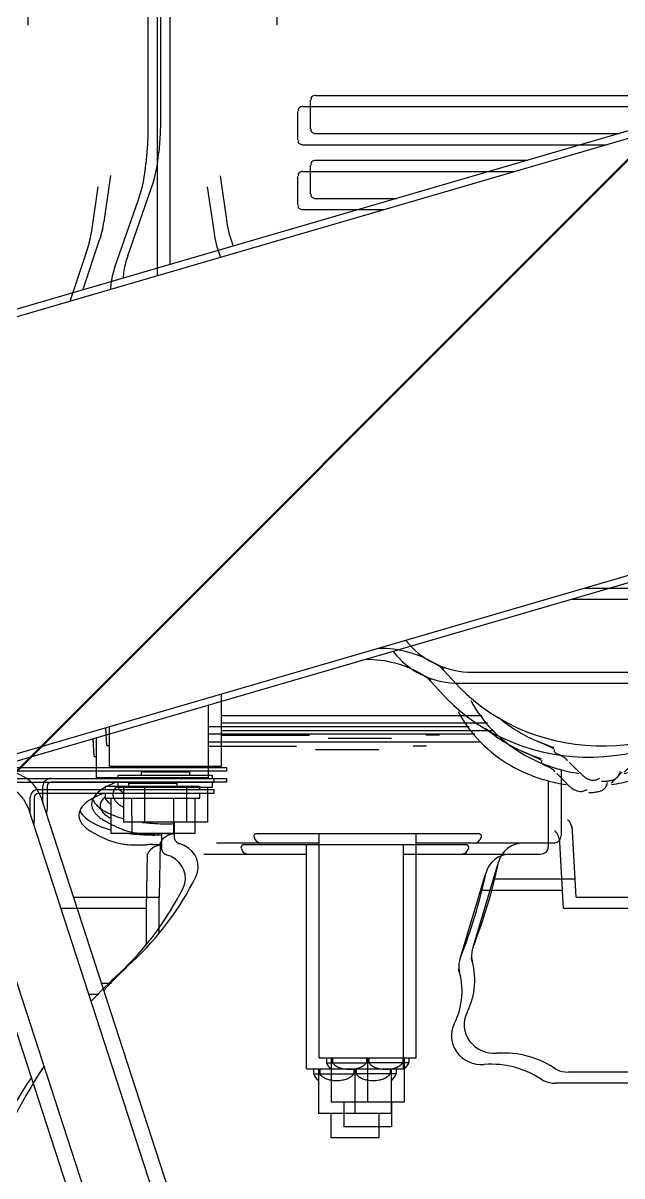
# Model space of a CAD drawing. Header units: inches. Extents: x 4821 to 127877, y 58012 to 433683.
# Drawn here: x 82661.2 to 82821, y 383588.4 to 383895.8 of the extents above; entities that cross this region are included whole.
import ezdxf

# ---------------------------------------------------------------- set-up
doc = ezdxf.new("R2010")
doc.units = ezdxf.units.IN
doc.header["$MEASUREMENT"] = 0
for name, color, linetype in [('A-FURN-FIXD', 10, 'Continuous'), ('A-WALL', 53, 'Continuous'), ('Cloums$0$A-COL-HAT', 8, 'Continuous'), ('EMG - ELEC - ID', 26, 'Continuous'), ('NECB-COLUM', 50, 'Continuous')]:
    doc.layers.add(name, color=color, linetype=linetype)

# ---------------------------------------------------------------- blocks, each defined once
blk = doc.blocks.new('COL BASEMT')
at = {"layer": 'Cloums$0$A-COL-HAT'}
h = blk.add_hatch(dxfattribs=at)
h.set_pattern_fill('ANSI31', color=256, scale=500)
h.set_pattern_definition([(45, (1452118.876, 42013.15), (-44.194174, 44.194174), [])])
h.paths.add_polyline_path([(1693546.85, 345625.99), (1693946.85, 345625.99), (1693950.94, 348875.93), (1693546.85, 348875.93)])
h.paths.add_polyline_path([(1688721.85, 335900.88), (1689121.55, 335900.88), (1689121.85, 337327.04), (1693949.19, 337326.96), (1693946.85, 345125.99), (1693546.85, 345125.99), (1693546.85, 337726.97), (1688721.85, 337727.04)])
h.paths.add_polyline_path([(1641271.85, 335200.88), (1640873.67, 335200.88), (1640871.85, 323973.06), (1689121.85, 323973.08), (1689121.4, 335200.88), (1688721.85, 335200.88), (1688721.85, 324373.08), (1641271.85, 324373.06)])
edge = h.paths.add_edge_path()
edge.add_line((1636446.85, 345125.99), (1636046.85, 345125.99))
edge.add_line((1636046.85, 345125.99), (1636049.02, 337698.91))
edge.add_arc((1626263.14, 338211.03), 9799.28, 305.315023, 357.004292, ccw=False)
edge.add_line((1631927.82, 330214.96), (1632171.53, 329896.4))
edge.add_arc((1626336.78, 338141.43), 10100.73, 305.285859, 355.375183)
edge.add_line((1636404.63, 337327), (1640874.01, 337327))
edge.add_line((1640874.01, 337327), (1640873.78, 335900.88))
edge.add_line((1640873.78, 335900.88), (1641271.85, 335900.88))
edge.add_line((1641271.85, 335900.88), (1641271.85, 337725.88))
edge.add_line((1641271.85, 337725.88), (1636446.85, 337725.88))
edge.add_line((1636446.85, 337725.88), (1636446.85, 345125.99))
h.paths.add_polyline_path([(1636046.85, 345625.99), (1636446.85, 345625.99), (1636446.85, 348875.93), (1636048.92, 348875.93)])
blk = doc.blocks.new('A$C0e128a0b')
at = {"layer": 'A-FURN-FIXD'}
for p, q in [((497.04, 2534.25), (726.49, 1746.78)), ((411.2, 2506.34), (700.02, 1515.1)), ((632.15, 2107.69), (632.15, 2168.16)), ((510.22, 2074.55), (510.22, 2166.53)), ((614.38, 2131.56), (614.38, 2161.08)), ((716.71, 2161.42), (716.71, 2127.95)), ((679.7, 2129.7), (679.7, 2154.44)), ((651.4, 2141.64), (653.27, 2139.81)), ((653.19, 2141.91), (653.19, 2141.91)), ((518.28, 2074.56), (518.28, 2138.85)), ((653.55, 2139.85), (653.55, 2139.85)), ((651.24, 2128.3), (653.27, 2130.3)), ((653.15, 2128.01), (653.15, 2128.01)), ((679.7, 2129.7), (665.81, 2128.93)), ((675.87, 2112.2), (675.87, 2129.49)), ((716.71, 2127.95), (716.71, 2127.95)), ((652.78, 2126.48), (666.74, 2126.48)), ((652.81, 2126.55), (652.81, 2126.55)), ((716.18, 2125.57), (716.18, 2125.57)), ((651.76, 2123.27), (651.76, 2123.27)), ((668.26, 2095.82), (668.26, 2124.86)), ((523.94, 2074.55), (523.94, 2119.41)), ((649.62, 2118.69), (649.62, 2118.69)), ((641.67, 2113.25), (641.67, 2113.25)), ((690.31, 2107.86), (672.32, 2113.27)), ((672.32, 2113.27), (672.32, 2113.27)), ((642.92, 2110.91), (642.92, 2054.63)), ((644.59, 2112.14), (644.59, 2054.63)), ((641.31, 2054.63), (641.31, 2109.72)), ((666.24, 2109.16), (666.3, 2109.33)), ((666.24, 2061.97), (666.24, 2109.16)), ((666.3, 2109.33), (666.48, 2109.48)), ((666.48, 2109.48), (666.74, 2109.58)), ((666.74, 2109.58), (666.84, 2109.59)), ((666.84, 2109.59), (666.95, 2109.59)), ((666.95, 2109.59), (667.05, 2109.58)), ((638.16, 2107.4), (638.16, 2107.4)), ((692.53, 2107.56), (692.53, 2107.56)), ((693.24, 2107.7), (693.24, 2107.7)), ((630.63, 2100.58), (634.79, 2104.44)), ((634.79, 2104.44), (634.79, 2104.44)), ((645.45, 2100.74), (645.45, 2097.89)), ((625.43, 2093.63), (626.25, 2094.35)), ((626.25, 2094.35), (626.25, 2094.35)), ((627.9, 2094.05), (627.9, 2094.05)), ((713.68, 2095.82), (666.24, 2095.82)), ((713.68, 2075.31), (713.68, 2095.82)), ((713.68, 2094.3), (714.73, 2094.3)), ((714.73, 2094.3), (714.73, 2093.26)), ((532.01, 2074.56), (532.01, 2091.74)), ((895.1, 2093.44), (658.78, 2016.57)), ((713.68, 2093.26), (723.08, 2093.26)), ((713.68, 2093), (714.73, 2093)), ((714.73, 2093), (714.73, 2085.82)), ((723.08, 2093.26), (723.08, 2077.87)), ((646.2, 2090.62), (646.2, 2077.21)), ((723.08, 2090.63), (728.25, 2090.63)), ((728.25, 2090.63), (728.25, 2080.5)), ((627.11, 2087.85), (627.11, 2087.99)), ((627.11, 2087.99), (627.11, 2087.99)), ((713.68, 2085.82), (714.73, 2085.82)), ((713.68, 2085.56), (723.08, 2085.56)), ((713.68, 2085.31), (714.73, 2085.31)), ((714.73, 2078.13), (714.73, 2085.31)), ((723.08, 2080.5), (728.25, 2080.5)), ((899.77, 2077.09), (663.46, 2000.21)), ((713.68, 2078.13), (714.73, 2078.13)), ((713.68, 2077.87), (723.08, 2077.87)), ((713.68, 2076.83), (714.73, 2076.83)), ((714.73, 2076.83), (714.73, 2077.87)), ((713.68, 2075.31), (666.24, 2075.31)), ((668.26, 2053.59), (668.26, 2075.31)), ((517.27, 2073.48), (511.26, 2073.48)), ((531, 2073.48), (524.99, 2073.48)), ((645.45, 2054.63), (645.45, 2073.24)), ((439.49, 2069.07), (492.87, 2069.08)), ((492.87, 2069.08), (492.99, 2069.08)), ((666.3, 2061.8), (666.24, 2061.97)), ((666.48, 2061.65), (666.3, 2061.8)), ((666.74, 2061.55), (666.48, 2061.65)), ((666.84, 2061.54), (666.74, 2061.55)), ((666.95, 2061.54), (666.84, 2061.54)), ((667.05, 2061.55), (666.95, 2061.54)), ((527.19, 2054.35), (537.01, 2055.77)), ((537.01, 2055.77), (537.01, 2055.77)), ((652.3, 2008.34), (652.3, 2055.71)), ((652.3, 2055.71), (653.11, 2055.71)), ((653.11, 2055.71), (653.11, 2008.34)), ((654.62, 2018.61), (654.62, 2055.71)), ((654.62, 2055.71), (655.43, 2055.71)), ((655.43, 2055.71), (655.43, 2018.61)), ((652.05, 2054.63), (636.79, 2054.63)), ((652.05, 2030.94), (652.05, 2054.63)), ((654.62, 2052.75), (653.92, 2052.75)), ((653.92, 2032.83), (653.92, 2052.75)), ((656.44, 2052.75), (655.43, 2052.75)), ((656.44, 2032.83), (656.44, 2052.75)), ((656.44, 2051.68), (663.88, 2051.68)), ((663.88, 2051.68), (663.88, 2033.91)), ((652.05, 2047.77), (652.3, 2047.77)), ((653.11, 2047.77), (653.23, 2047.77)), ((653.23, 2047.92), (653.92, 2047.92)), ((653.23, 2037.66), (653.23, 2047.92)), ((656.44, 2047.23), (663.88, 2047.23)), ((668.45, 2045.82), (668.45, 2045.82)), ((668.79, 2046.76), (668.79, 2046.76)), ((545.97, 2043.81), (376.42, 2043.81)), ((663.88, 2044.65), (666.99, 2044.65)), ((664.21, 2042.8), (664.21, 2042.8)), ((666.2, 2044.65), (666.2, 2044.65)), ((666.21, 2044.48), (666.21, 2044.48)), ((666.34, 2044.65), (666.34, 2044.65)), ((376.42, 2041.74), (516.14, 2041.74)), ((516.15, 2041.74), (518.24, 2041.67)), ((518.24, 2041.67), (522.29, 2041.38)), ((679.7, 2041.51), (668.19, 2041.73)), ((679.7, 2023.37), (679.7, 2041.51)), ((679.7, 2041.43), (687.3, 2041.43)), ((544.15, 2034.82), (529.88, 2039.8)), ((529.88, 2039.8), (529.88, 2039.8)), ((652.05, 2037.81), (652.3, 2037.81)), ((653.11, 2037.81), (653.23, 2037.81)), ((653.23, 2037.66), (653.92, 2037.66)), ((656.44, 2038.35), (663.88, 2038.35)), ((663.95, 2038.27), (663.95, 2038.27)), ((544.15, 2034.82), (544.15, 2034.82)), ((545.66, 2034.36), (545.66, 2034.36)), ((654.62, 2032.83), (653.92, 2032.83)), ((656.44, 2032.83), (655.43, 2032.83)), ((656.44, 2033.91), (663.88, 2033.91)), ((665.68, 2034.59), (665.68, 2034.59)), ((527.15, 2031.21), (536.98, 2029.78)), ((652.05, 2030.94), (643.69, 2030.94)), ((647.65, 2030.43), (643.9, 2030.22)), ((647.65, 2030.43), (647.65, 2030.94)), ((697.87, 2029.28), (697.87, 2031.41)), ((551.36, 2025.32), (540.77, 2028.88)), ((540.77, 2028.88), (540.77, 2028.88)), ((492.87, 2016.48), (439.49, 2016.48)), ((492.99, 2016.48), (492.87, 2016.48)), ((656.24, 2017.75), (661.12, 2017.75)), ((659.76, 2016.89), (656.24, 2016.89)), ((656.65, 2015.48), (658.78, 2016.57)), ((715.53, 2017.07), (715.53, 2017.07))]:
    blk.add_line(p, q, dxfattribs=at)
for centre, major_axis, ratio, start_param, end_param in [((609.4, 2135.09), (0, 40.91), 0.9375, 3.881518, 5.589468), ((624.36, 2135.1), (0, 31.5), 0.9375, -1.352787, -1.299299), ((656.78, 2148.19), (0, 8.75), 0.9375, 2.348529, 2.423017), ((624.18, 2135.06), (0, 31.69), 0.9375, -1.419014, -1.352824), ((652.77, 2136.44), (0, -2.6), 0.9375, 2.597004, 2.985912), ((653.03, 2136.89), (0, -2.07), 0.9375, 2.268662, 2.598927), ((652.72, 2136.64), (0, 2.49), 0.9375, -1.155157, -0.881307), ((651.76, 2136.18), (0, -3.61), 0.9375, 1.813719, 1.987631), ((649.86, 2135.68), (0, 5.69), 0.9375, -1.485106, -1.328114), ((646.31, 2135.29), (0, 9.51), 0.9375, -1.529699, -1.478257), ((641.14, 2135.09), (0, -15.02), 0.9375, 1.568431, 1.610499), ((652.56, 2133.16), (0, 2.61), 0.9375, -1.340981, -0.983395), ((653.01, 2133.26), (0, -2.12), 0.9375, 1.267341, 1.805014), ((644.28, 2140.77), (0, -14.2), 0.9375, 0.740606, 0.796528), ((648.53, 2136.33), (0, 7.86), 0.9375, 3.939724, 4.022971), ((650.82, 2134.35), (0, -4.71), 0.9375, 0.875515, 1.062973), ((652.23, 2133.51), (0, -2.98), 0.9375, 1.065274, 1.271637), ((624.41, 2134.99), (0, 31.45), 0.9375, 4.440854, 4.488609), ((624.2, 2135.04), (0, 31.67), 0.9375, 4.488613, 4.560627), ((663.36, 2128.02), (0, -0.139), 0.9375, -0.640114, -0.196444), ((663.35, 2128.01), (0, 0.126), 0.9375, 2.961827, 3.410271), ((663.34, 2128.07), (0, 0.186), 0.9375, 3.403202, 3.618786), ((663.28, 2128.18), (0, -0.313), 0.9375, 0.478821, 0.694025), ((663.09, 2128.44), (0, -0.646), 0.9375, 0.683478, 0.801769), ((660.82, 2130.74), (0, 3.99), 0.9375, 3.950758, 4.022662), ((664.26, 2127.67), (0, 0.806), 0.9375, 0.46967, 0.840784), ((664.43, 2127.32), (0, 1.2), 0.9375, 0.397986, 0.472125), ((666.72, 2121.3), (0, -7.69), 0.9375, 3.50551, 3.528415), ((669.68, 2114.64), (0, -15.05), 0.9375, 3.514015, 3.544437), ((665.69, 2125.5), (0, 3.39), 0.9375, 0.231558, 0.367229), ((666.09, 2123.63), (0, -5.3), 0.9375, 3.19859, 3.371345), ((711.77, 2127.95), (0, 5.27), 0.9375, 4.244457, 4.712459), ((647.28, 2126.84), (0, -2.58), 0.9375, 0.941531, 1.03271), ((645.65, 2127.9), (0, -4.62), 0.9375, 1.029249, 1.07133), ((641.27, 2130.45), (0, -9.94), 0.9375, 1.071352, 1.099413), ((783.2, 2053.8), (0, 159.75), 0.9375, 1.099499, 1.102321), ((660.69, 2120.38), (0, -13.09), 0.9375, 4.216184, 4.24017), ((654.76, 2123.85), (0, -5.88), 0.9375, 4.114377, 4.22289), ((652.79, 2125.29), (0, -3.33), 0.9375, 3.950153, 4.114859), ((651.86, 2126.23), (0, -1.96), 0.9375, 3.868407, 3.94643), ((651.07, 2127.18), (0, 0.69), 0.9375, 0.571354, 0.724094), ((650.86, 2127.51), (0, -0.287), 0.9375, 3.444238, 3.708344), ((650.82, 2127.67), (0, -0.126), 0.9375, 2.514945, 3.464598), ((624.42, 2134.99), (0, 31.43), 0.9375, 4.330321, 4.440776), ((666.74, 2124.86), (0, 1.62), 0.9375, -1.570796, 0), ((729.83, 2114.37), (0, 18.3), 0.9375, 0.914337, 1.648929), ((711.75, 2127.96), (0, -5.29), 0.9375, 0.957144, 1.102938), ((613.2, 2137.7), (0, 39.3), 0.9375, 4.277657, 4.336375), ((702.97, 2094.45), (0, -65.75), 0.9375, 4.251742, 4.267135), ((621.82, 2134.02), (0, 29.4), 0.9375, 4.337821, 4.398855), ((690.34, 2101.12), (0, 50.72), 0.9375, 1.106349, 1.109813), ((682.3, 2105.47), (0, -41.1), 0.9375, 4.219087, 4.249011), ((648.93, 2125.8), (0, 0.842), 0.9375, 2.527438, 2.657117), ((648.83, 2125.6), (0, -0.611), 0.9375, -0.484661, -0.326425), ((648.78, 2125.43), (0, 0.433), 0.9375, 2.807336, 3.196569), ((648.78, 2125.41), (0, 0.411), 0.9375, 3.209732, 3.596685), ((648.72, 2125.54), (0, -0.563), 0.9375, 0.45147, 0.678157), ((648.54, 2125.79), (0, 0.87), 0.9375, 3.814363, 3.976762), ((648.17, 2126.15), (0, 1.41), 0.9375, 3.971806, 4.083452), ((624.66, 2134.88), (0, 31.15), 0.9375, 4.166053, 4.330507), ((619.89, 2134.47), (0, -31.47), 0.9375, 0.830581, 1.133576), ((925.3, 1982.52), (0, 328), 0.9375, 1.132046, 1.134103), ((754.26, 2068.29), (0, -126.4), 0.9375, 4.266724, 4.274732), ((625.56, 2134.2), (0, 29.98), 0.9375, 3.606086, 4.168544), ((673.31, 2118.55), (0, -5.38), 0.9375, -1.569988, -0.196325), ((649.08, 1988.66), (0, -127.05), 0.9375, 2.788146, 2.945211), ((706.69, 2112.43), (0, -6.46), 0.9375, -0.439975, 1.648929), ((666.75, 2107.96), (0, -1.65), 0.9375, 2.315669, 2.94981), ((666.81, 2108.04), (0, 1.55), 0.9375, -1.516553, -0.84063), ((697.23, 2091), (0, 17.23), 0.9375, -0.439975, 0.294762), ((615.96, 2107.68), (0, 17.27), 0.9375, 3.830141, 4.712628), ((666.95, 2108.06), (0, -1.4), 0.9375, 1.570904, 1.618413), ((692.02, 2112.81), (0, 5.27), 0.9375, 2.788085, 3.244451), ((692.02, 2112.82), (0, 5.28), 0.9375, 3.244307, 3.390832), ((610.83, 2133.87), (0, -38.98), 0.9375, 0.715314, 0.732308), ((647.57, 2088.14), (0, 21.8), 0.9375, 0.898443, 1.296174), ((648.11, 2087.97), (0, 22.39), 0.9375, 1.295823, 1.56972), ((713.68, 2091.15), (0, -3.34), 0.9375, 2.254029, 2.801756), ((713.38, 2090.82), (0, -2.61), 0.9375, 2.219258, 2.557427), ((712.71, 2090.3), (0, 3.49), 0.9375, -1.178782, -0.925938), ((711.49, 2089.76), (0, 4.9), 0.9375, -1.385599, -1.179544), ((709.69, 2089.41), (0, 6.85), 0.9375, 4.528241, 4.896527), ((713.42, 2087.96), (0, 2.55), 0.9375, 3.721485, 4.06819), ((712.75, 2088.5), (0, 3.44), 0.9375, 4.065554, 4.322342), ((711.49, 2089.06), (0, -4.9), 0.9375, 1.179556, 1.385568), ((713.38, 2083.13), (0, 2.61), 0.9375, -0.922336, -0.584166), ((712.71, 2082.6), (0, -3.49), 0.9375, 1.96281, 2.215653), ((711.49, 2082.07), (0, 4.9), 0.9375, -1.385604, -1.179543), ((709.69, 2081.72), (0, 6.85), 0.9375, 4.52824, 4.896527), ((712.75, 2080.81), (0, 3.44), 0.9375, 4.065554, 4.322342), ((711.49, 2081.37), (0, -4.9), 0.9375, 1.179557, 1.385569), ((713.42, 2080.26), (0, -2.55), 0.9375, 0.579893, 0.926597), ((713.68, 2079.98), (0, -3.34), 0.9375, 0.339837, 0.887564), ((511.16, 2074.56), (0, -1), 0.9375, -1.56539, -1.390581), ((511.49, 2074.62), (0, -1.37), 0.9375, -1.391948, -1.00976), ((516.96, 2074.62), (0, 1.41), 0.9375, 4.37672, 4.533927), ((517.24, 2074.56), (0, 1.11), 0.9375, 4.533136, 4.709087), ((524.88, 2074.56), (0, -1), 0.9375, -1.56539, -1.390581), ((525.22, 2074.62), (0, 1.37), 0.9375, 1.749645, 2.131832), ((530.69, 2074.62), (0, 1.41), 0.9375, 4.37672, 4.533927), ((530.97, 2074.56), (0, 1.11), 0.9375, 4.533136, 4.709087), ((511.17, 2074.4), (0, -0.956), 0.9375, -1.008432, -0.787815), ((510.97, 2074.2), (0, -0.67), 0.9375, -0.783312, -0.600073), ((510.88, 2074.06), (0, -0.498), 0.9375, -0.59861, -0.365548), ((510.85, 2073.96), (0, 0.388), 0.9375, 2.775593, 3.304091), ((510.83, 2074.09), (0, -0.52), 0.9375, 0.160883, 0.391872), ((510.79, 2074.18), (0, -0.618), 0.9375, 0.387281, 0.621796), ((517.72, 2074.18), (0, -0.625), 0.9375, -0.601923, -0.36904), ((517.67, 2074.05), (0, 0.488), 0.9375, 2.7697, 2.992067), ((517.65, 2073.92), (0, 0.355), 0.9375, 2.992106, 3.286072), ((517.64, 2073.97), (0, -0.404), 0.9375, 0.153072, 0.454122), ((517.58, 2074.11), (0, -0.564), 0.9375, 0.455999, 0.682229), ((517.42, 2074.32), (0, 0.835), 0.9375, 3.826604, 4.035134), ((517.14, 2074.55), (0, -1.2), 0.9375, 0.895927, 1.234732), ((524.89, 2074.4), (0, -0.956), 0.9375, -1.008432, -0.787815), ((524.7, 2074.2), (0, 0.67), 0.9375, 2.358281, 2.541519), ((524.61, 2074.06), (0, -0.498), 0.9375, -0.59861, -0.365548), ((524.57, 2073.96), (0, 0.388), 0.9375, 2.775593, 3.304091), ((524.55, 2074.09), (0, -0.52), 0.9375, 0.160883, 0.391872), ((524.52, 2074.18), (0, 0.618), 0.9375, 3.528873, 3.763389), ((531.45, 2074.18), (0, -0.625), 0.9375, -0.601923, -0.36904), ((531.4, 2074.05), (0, 0.488), 0.9375, 2.7697, 2.992067), ((531.38, 2073.92), (0, -0.355), 0.9375, -0.149486, 0.14448), ((531.37, 2073.97), (0, -0.404), 0.9375, 0.153072, 0.454122), ((531.31, 2074.11), (0, -0.564), 0.9375, 0.455999, 0.682229), ((531.14, 2074.32), (0, -0.835), 0.9375, 0.685011, 0.893542), ((530.87, 2074.55), (0, 1.2), 0.9375, 4.03752, 4.376324), ((666.82, 2063.08), (0, -1.54), 0.9375, 0.486018, 1.56218), ((666.75, 2063.19), (0, 1.67), 0.9375, 3.335686, 3.636292), ((533.95, 2079.73), (0, -24.18), 0.9375, 0.135252, 0.366843), ((673.3, 2044.33), (0, -5.38), 0.9375, 2.707105, 4.24459), ((649.08, 1988.66), (0, -66.76), 0.9375, 2.352984, 2.707155), ((666.8, 2046.43), (0, -1.85), 0.9375, 0.573702, 1.136655), ((666.97, 2046.34), (0, 1.65), 0.9375, 4.281703, 4.39323), ((673.29, 2044.34), (0, -5.37), 0.9375, 4.244671, 4.432931), ((630.48, 2042.78), (0, 35.98), 0.9375, 4.586642, 4.712921), ((629.72, 2042.8), (0, 36.8), 0.9375, 4.712363, 4.762718), ((632.06, 2042.81), (0, -36.47), 0.9375, 1.616751, 1.621315), ((631.88, 2042.8), (0, 36.65), 0.9375, 4.712339, 4.758352), ((693.29, 2042.81), (0, -28.85), 0.9375, -1.570476, -1.547348), ((629.13, 2042.8), (0, -39.74), 0.9375, 1.613322, 1.617287), ((668.23, 2044.58), (0, 2), 0.9375, 1.612242, 1.750408), ((669.32, 2044.81), (0, 3.19), 0.9375, 1.756127, 1.895103), ((669.71, 2044.97), (0, -3.64), 0.9375, -1.240623, -0.646923), ((667, 2046.16), (0, -1.51), 0.9375, -0.009092, 0.296207), ((667.04, 2046.02), (0, 1.36), 0.9375, 3.441564, 3.519439), ((667, 2046.12), (0, 1.47), 0.9375, 3.520803, 3.708939), ((520.18, 2008.24), (0, 33.21), 0.9375, -0.316762, -0.067672), ((736.14, 2043.85), (0, 74.56), 0.9375, 1.593847, 1.602795), ((511.92, 2035.94), (0, -164.73), 0.9375, 1.598245, 1.60432), ((626.76, 2039.31), (0, -42.19), 0.9375, 1.574459, 1.598178), ((669.32, 2044.37), (0, -2.91), 0.9375, -0.65795, -0.600809), ((668.61, 2043.26), (0, -1.57), 0.9375, -0.60409, -0.463133), ((670.99, 2048.46), (0, 7.35), 0.9375, 2.685899, 2.72356), ((668.24, 2041.85), (0, -0.128), 0.9375, -0.443129, -0.348611), ((668.28, 2041.95), (0, -0.235), 0.9375, -0.350463, -0.312856), ((668.34, 2042.15), (0, 0.435), 0.9375, 2.828418, 2.84972), ((668.67, 2043.32), (0, 1.66), 0.937499, 2.850081, 2.858719), ((668.06, 2041.1), (0, 0.655), 0.937499, -0.304911, -0.282841), ((668.16, 2041.43), (0, 0.309), 0.937499, -0.335762, -0.305269), ((668.19, 2041.53), (0, -0.193), 0.9375, 2.759122, 2.806137), ((668.22, 2041.59), (0, -0.13), 0.9375, 2.709178, 2.759014), ((668.23, 2041.63), (0, 0.0853), 0.9375, -0.545904, -0.427413), ((668.25, 2041.66), (0, -0.0502), 0.9375, 2.418692, 2.600348), ((668.26, 2041.68), (0, -0.0306), 0.9375, 2.155653, 2.423783), ((668.27, 2041.68), (0, -0.0219), 0.9375, 1.508073, 2.158145), ((668.26, 2041.68), (0, -0.0282), 0.9375, 1.319816, 1.509791), ((633.33, 2042.45), (0, 32.93), 0.9375, 4.569807, 4.584886), ((647.26, 2039.32), (0, -20.33), 0.9375, 1.479298, 1.577759), ((654.37, 2038.54), (0, -12.7), 0.9375, 1.254803, 1.399494), ((652.66, 2038.84), (0, -14.55), 0.9375, 1.400444, 1.476224), ((777.97, 2125.26), (0, 127.05), 0.9375, 2.352984, 2.421688), ((550.09, 2054.15), (0, 20.35), 0.9375, 2.824991, 2.907728), ((550.06, 2054.02), (0, 20.22), 0.9375, 2.907722, 3.079225), ((659.59, 2036.04), (0, 4.93), 0.9375, 2.27926, 2.314442), ((655.2, 2035.21), (0, -2.83), 0.9375, 0.500044, 0.653365), ((654.7, 2035.88), (0, -3.69), 0.9375, 0.655624, 0.806785), ((653.76, 2036.83), (0, 5.07), 0.9375, 3.949992, 4.096618), ((656.67, 2035.86), (0, -4.65), 0.9375, 0.703436, 0.937622), ((654.68, 2037.48), (0, 7.32), 0.9375, 4.072573, 4.202703), ((645.05, 2039.5), (0, 20.06), 0.9375, 4.317122, 4.430079), ((645.73, 2042.22), (0, 22.63), 0.9375, 4.218795, 4.32269), ((653.34, 2038.87), (0, -13.85), 0.9375, 1.181619, 1.256243), ((671.51, 2038.86), (0, 18.31), 0.9375, 1.927255, 1.940325), ((669.2, 2037.86), (0, -15.65), 0.9375, -1.20427, -1.097218), ((665.79, 2035.99), (0, 11.56), 0.9375, 2.04418, 2.1477), ((659.03, 2035.46), (0, 4.1), 0.9375, 2.310069, 2.465558), ((655.39, 2034.84), (0, 2.42), 0.9375, 3.535601, 3.638306), ((658.43, 2034.66), (0, 3.08), 0.9375, 2.465302, 2.634486), ((658.14, 2034.09), (0, 2.43), 0.9375, 2.633821, 2.84837), ((658.03, 2033.69), (0, 2.01), 0.9375, 2.846376, 3.286666), ((657.98, 2033.95), (0, 2.27), 0.9375, 3.293798, 3.62369), ((657.62, 2034.68), (0, 3.1), 0.9375, 3.623141, 3.842855), ((650.09, 2037.26), (0, -14.24), 0.9375, 1.050956, 1.174751), ((639.85, 2045.32), (0, 29.61), 0.9375, 4.178444, 4.189373), ((604.49, 2067.07), (0, 73.15), 0.9375, 4.189331, 4.193755), ((641.59, 2044.53), (0, -27.61), 0.9375, 1.050725, 1.079111), ((533.9, 2005.64), (0, -24.37), 0.9375, 2.836356, 3.006349), ((663.39, 2034.31), (0, -8.5), 0.9375, -0.996042, -0.869269), ((661.53, 2032.58), (0, 5.87), 0.9375, 2.266026, 2.490479), ((660.4, 2030.99), (0, 3.87), 0.9375, 2.489699, 2.768343), ((657.41, 2031.48), (0, 4.44), 0.9375, 3.632107, 3.859066), ((656.04, 2033.14), (0, -6.66), 0.9375, 0.718972, 0.927182), ((653.5, 2035.21), (0, 10.06), 0.9375, 4.065339, 4.190499), ((659.65, 2031.13), (0, 4.04), 0.9375, 3.583649, 3.7814), ((658.9, 2032.2), (0, -5.37), 0.9375, 0.64028, 0.788958), ((657.82, 2033.35), (0, 6.99), 0.9375, 3.929453, 4.032323), ((656.41, 2034.56), (0, 8.93), 0.9375, 4.033457, 4.137088), ((651.18, 2038.15), (0, 15.56), 0.9375, 4.138006, 4.179608), ((657.81, 2030.72), (0, -3.57), 0.9375, 0.37787, 0.48357), ((660.07, 2030.11), (0, -2.93), 0.9375, -0.372331, -0.003711), ((660.06, 2030.02), (0, 2.84), 0.9375, 3.142692, 3.317124), ((660.01, 2030.3), (0, -3.12), 0.9375, 0.17872, 0.410722), ((659.87, 2030.67), (0, 3.52), 0.9375, 3.549201, 3.579407), ((656.24, 2018.61), (0, 1.72), 0.9375, 1.570796, 3.141593), ((656.24, 2018.61), (0, -0.861), 0.9375, 4.712389, 6.283185), ((661.12, 2008.34), (0, 9.41), 0.9375, -0.114424, 0), ((777.97, 2125.27), (0, 127.06), 0.9375, 2.589807, 2.819965), ((661.12, 2008.39), (0, 8.55), 0.9375, 0.592047, 3.437616)]:
    blk.add_ellipse(centre, major_axis=major_axis, ratio=ratio, start_param=start_param, end_param=end_param, dxfattribs=at)

msp = doc.modelspace()

# ---------------------------------------------------------------- hatches: boundary and pattern name
at = {"layer": 'A-WALL'}
h = msp.add_hatch(dxfattribs=at)
h.set_pattern_fill('ANSI36', color=3, scale=250)
h.set_pattern_definition([(45, (-1206225.3, -363005.7), (420.9495, 1543.4815), [1984.375, -396.875, 0, -396.875])])
h.paths.add_polyline_path([(86321.51, 396060.39), (78773.72, 396060.36), (78773.72, 379510.37), (86321.51, 379510.37)])
h.paths.add_polyline_path([(35926.89, 396110.37), (28823.73, 396110.37), (28823.73, 387310.43), (35926.89, 387310.43)])
h = msp.add_hatch(dxfattribs=at)
h.set_pattern_fill('ANSI36', color=3, scale=250)
h.set_pattern_definition([(45, (-1206228.7, -363008.7), (420.9495, 1543.4815), [1984.375, -396.875, 0, -396.875])])
h.paths.add_polyline_path([(86318.11, 396057.41), (78770.32, 396057.38), (78770.32, 379507.39), (86318.11, 379507.39)])
h.paths.add_polyline_path([(35923.49, 396107.39), (28820.33, 396107.39), (28820.33, 387307.45), (35923.49, 387307.44)])

# ---------------------------------------------------------------- block references
at = {"layer": 'EMG - ELEC - ID', "xscale": 1.260932877019967, "yscale": 1.260932877019967, "zscale": 1.260932877019967, "rotation": 270.0008681710996}
for p in [(80123.35, 384519.79), (80119.95, 384516.81)]:
    msp.add_blockref('A$C0e128a0b', p, dxfattribs=at)
at = {"layer": 'NECB-COLUM'}
for p in [(-1607623.13, 42184.44), (-1607626.53, 42181.46)]:
    msp.add_blockref('COL BASEMT', p, dxfattribs=at)

doc.saveas('drawing.dxf')
